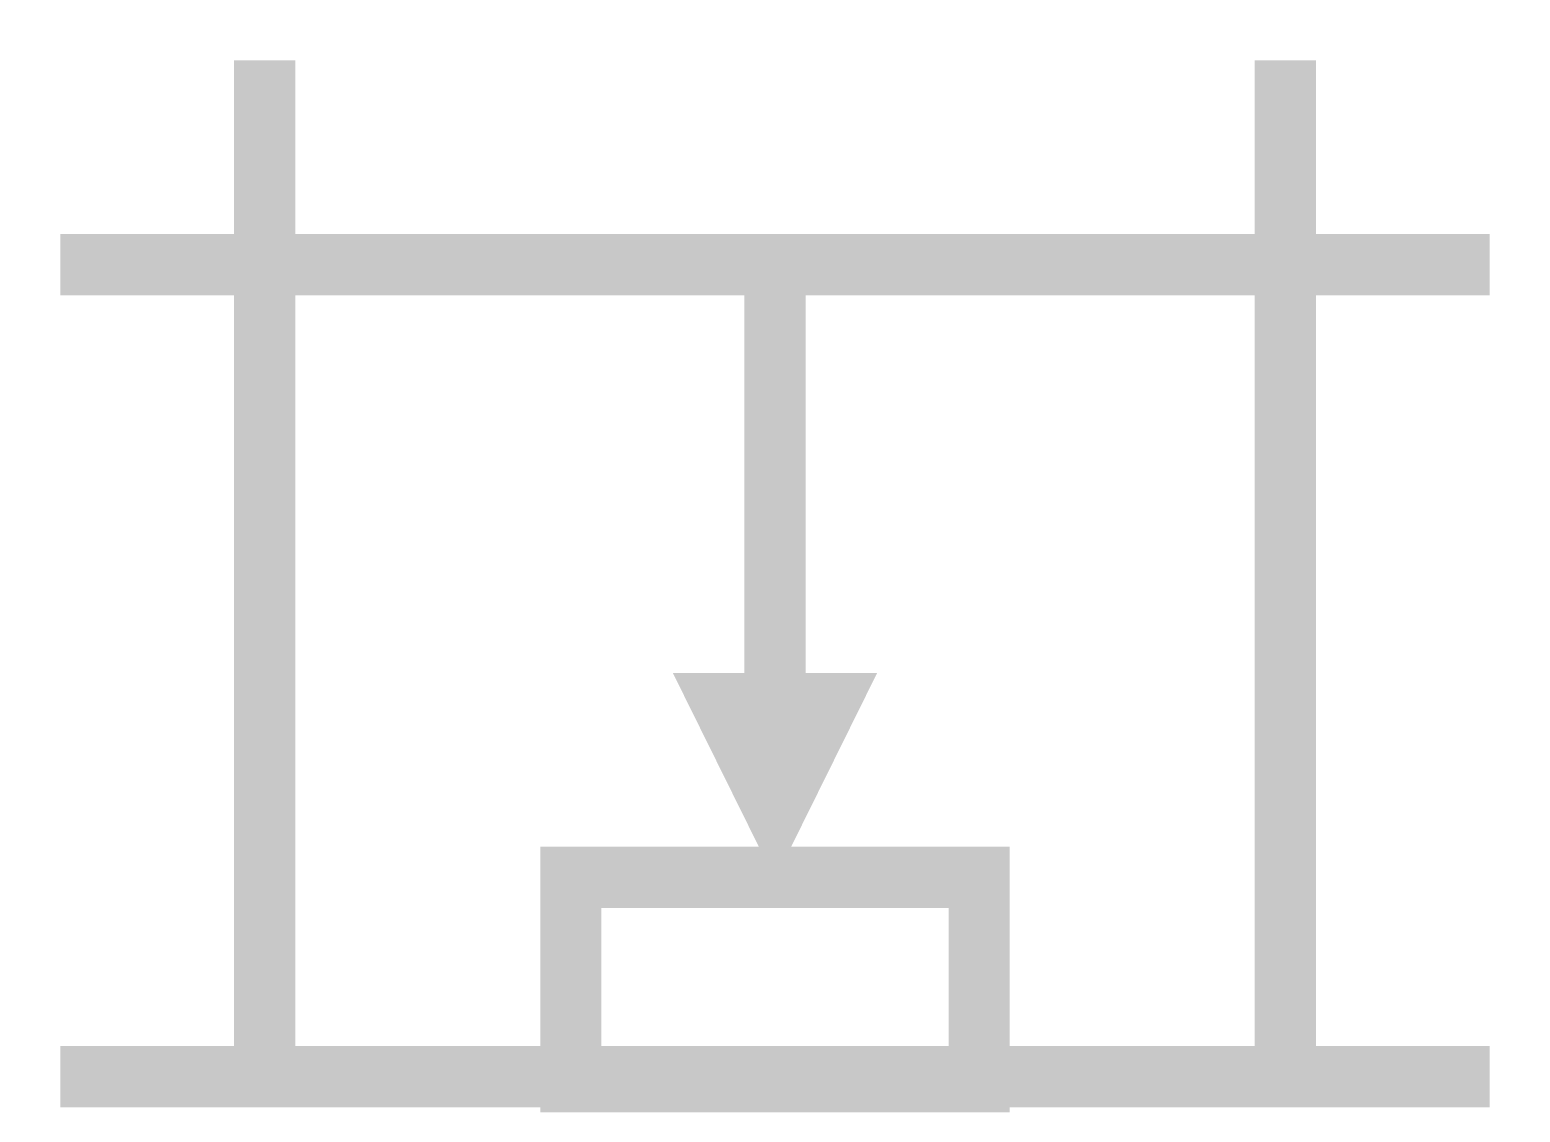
# Model space of a CAD drawing. Extents: x -0.14 to 7.16, y -0.02 to 5.28.
import ezdxf

# ---------------------------------------------------------------- set-up
doc = ezdxf.new("R2010")
doc.units = 0
doc.header["$MEASUREMENT"] = 0
doc.layers.get('0').update_dxf_attribs({"linetype": 'CONTINUOUS'})

msp = doc.modelspace()

# ---------------------------------------------------------------- linework, layer by layer
at = {"const_width": 0.3}
for points in [[(1.0094, 0.1257), (1.0094, 5.1257)], [(6.0094, 0.1257), (6.0094, 5.1257)], [(0.0094, 4.1257), (7.0094, 4.1257)], [(3.5094, 2.1257), (3.5094, 4.1257)], [(2.5094, 1.1257), (4.5094, 1.1257), (4.5094, 0.1257), (2.5094, 0.1257), (2.5094, 1.1257)], [(0.0094, 0.1499), (7.0094, 0.1499)]]:
    msp.add_lwpolyline(points, dxfattribs=at)
msp.add_lwpolyline([(3.5094, 1.1257, 0.01, 1, 0), (3.5094, 2.1257, 1, 1, 0)], format="xyseb")

doc.saveas('drawing.dxf')
